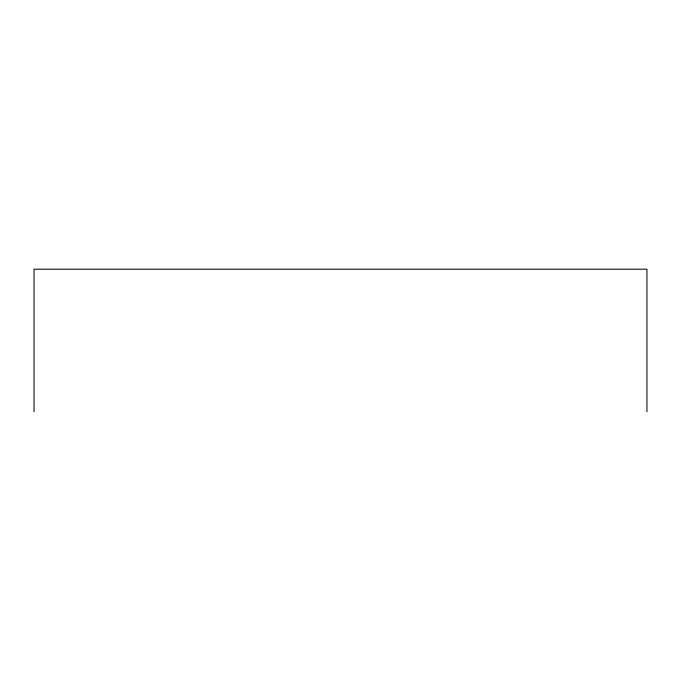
<?xml version="1.0" encoding="UTF-8"?>
<svg xmlns="http://www.w3.org/2000/svg" width="681" height="681" viewBox="0 0 681 681"><rect width="100%" height="100%" fill="white"/><g stroke="black" fill="none" stroke-linecap="round" stroke-linejoin="round"><path stroke-width="1.02" d="M646.95 411.809L646.95 269.191L34.05 269.191L34.05 411.809"/></g></svg>
